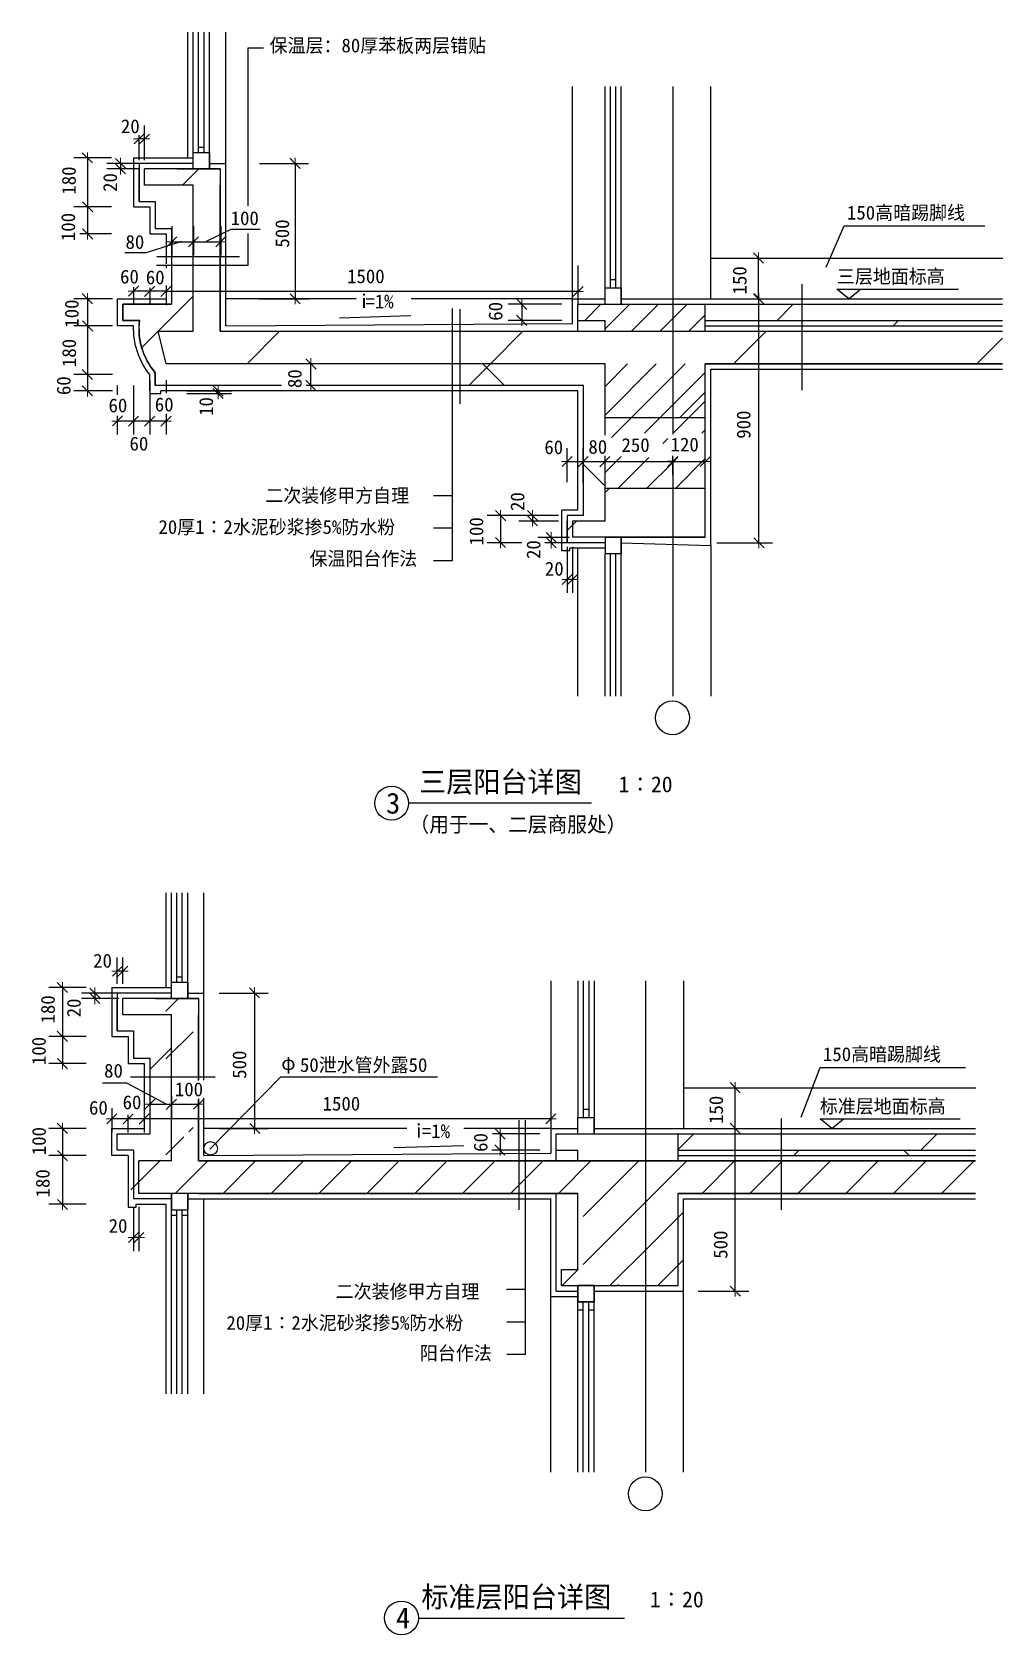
# Model space of a CAD drawing. Header units: metres. Extents: x 344 to 3928, y -2654 to 3260.
import ezdxf

# ---------------------------------------------------------------- set-up
doc = ezdxf.new("R2010")
doc.units = ezdxf.units.M
for name, color, linetype in [('A-AXI', 3, 'Continuous'), ('PUB_DIM', 3, 'Continuous'), ('PUB_TEXT', 7, 'Continuous'), ('Q', 4, 'Continuous'), ('S_DOTE', 7, 'Continuous'), ('WALL', 7, 'Continuous'), ('WQ', 7, 'Continuous')]:
    doc.layers.add(name, color=color, linetype=linetype)
pattern_1 = [(45, (0, 0), (-449.01, 449.01), [])]

# ---------------------------------------------------------------- blocks, each defined once
blk = doc.blocks.new('_DIMX')
at = {"color": 5, "lineweight": 15}
blk.add_line((-102.1, 0), (102.1, 0), dxfattribs=at)
at = {"color": 1}
blk.add_lwpolyline([(-91.3, -91.3), (95.78, 95.78)], dxfattribs=at)

msp = doc.modelspace()

# ---------------------------------------------------------------- hatches: boundary and pattern name
h = msp.add_hatch()
h.set_pattern_fill('AN33C', scale=200)
h.set_pattern_definition(pattern_1)
h.paths.add_polyline_path([(2828.83, 1575.66), (2708.79, 1575.66), (2708.78, 1395.66), (2828.83, 1395.66)])
h.paths.add_polyline_path([(2708.79, 1575.66), (2458.83, 1575.66), (2458.83, 1455.66), (2319.27, 1455.66), (2319.27, 1395.66), (2708.78, 1395.66)])
h.paths.add_polyline_path([(2708.79, 2155.66), (1923.57, 2155.66), (1923.57, 2035.66), (2358.83, 2035.66), (2708.79, 2035.66)])
h.paths.add_polyline_path([(3071.17, 2155.66), (2708.79, 2155.66), (2708.79, 2035.66), (3071.17, 2035.66)])
h.paths.add_polyline_path([(3926.12, 2155.66), (3108.46, 2155.66), (3108.46, 2035.66), (3926.12, 2035.66)])
h.paths.add_polyline_path([(1895.19, 2155.66), (1018.83, 2155.66), (1018.83, 2566.29), (1018.83, 2695.18), (1018.83, 2755.18), (738.83, 2755.18), (738.83, 2695.18), (918.57, 2695.18), (918.57, 2035.66), (1895.19, 2035.66)])
h.paths.add_polyline_path([(1923.57, 2155.66), (1895.19, 2155.66), (1895.19, 2035.66), (1923.57, 2035.66)])
h = msp.add_hatch()
h.set_pattern_fill('ANSI31', scale=1000)
h.paths.add_polyline_path([(3926.12, 2155.66), (3108.46, 2155.66), (3108.46, 2035.66), (3926.12, 2035.66)])
h.paths.add_polyline_path([(3071.17, 2155.66), (2708.79, 2155.66), (2708.79, 2035.66), (3071.17, 2035.66)])
h.paths.add_polyline_path([(3108.46, 2155.66), (3071.17, 2155.66), (3071.17, 2035.66), (3108.46, 2035.66)])
h.paths.add_polyline_path([(2708.79, 2155.66), (1923.57, 2155.66), (1923.57, 2035.66), (2358.83, 2035.66), (2708.79, 2035.66)])
h.paths.add_polyline_path([(1895.19, 2155.66), (1018.83, 2155.66), (1018.83, 2566.29), (1018.83, 2695.18), (1018.83, 2755.18), (738.83, 2755.18), (738.83, 2695.18), (918.57, 2695.18), (918.57, 2035.66), (1895.19, 2035.66)])
h.paths.add_polyline_path([(1923.57, 2155.66), (1895.19, 2155.66), (1895.19, 2035.66), (1923.57, 2035.66)])
h.paths.add_polyline_path([(2708.79, 1575.66), (2458.83, 1575.66), (2458.83, 1455.66), (2319.27, 1455.66), (2319.27, 1395.66), (2708.78, 1395.66)])
h.paths.add_polyline_path([(2828.83, 1575.66), (2708.79, 1575.66), (2708.78, 1395.66), (2828.83, 1395.66)])
h = msp.add_hatch()
h.set_pattern_fill('ANSI31', scale=1000)
h.paths.add_polyline_path([(938.57, 2755.18), (758.83, 2755.18), (758.83, 2695.18), (938.57, 2695.18)])
h = msp.add_hatch()
h.set_pattern_fill('AR-CONC', scale=20)
h.paths.add_polyline_path([(938.57, 2755.18), (758.83, 2755.18), (758.83, 2695.18), (938.57, 2695.18)])
h = msp.add_hatch()
h.set_pattern_fill('ANSI38', scale=300)
h.paths.add_polyline_path([(938.57, 2695.18), (738.83, 2695.18), (738.83, 2595.18), (798.83, 2595.18), (798.83, 2495.18), (858.57, 2495.18), (858.57, 2255.66), (678.83, 2255.66), (678.83, 2195.66), (740.48, 2195.66, 0.21), (798.83, 2002.91), (798.83, 1955.66), (1895.19, 1955.66), (1895.19, 2035.66), (839.05, 2035.66), (809.05, 2155.66), (938.57, 2155.66)])
h.paths.add_polyline_path([(2458.83, 2035.66), (1923.57, 2035.66), (1923.57, 1955.66), (2378.83, 1955.66), (2378.83, 1475.66), (2319.27, 1475.66), (2319.27, 1375.66), (2458.83, 1375.66), (2458.83, 1395.66), (2339.27, 1395.66), (2339.27, 1455.66), (2378.83, 1455.66), (2458.83, 1455.66), (2458.83, 1575.66)])
h.paths.add_polyline_path([(1923.57, 2035.66), (1895.19, 2035.66), (1895.19, 1955.66), (1923.57, 1955.66)])
h = msp.add_hatch()
h.set_pattern_fill('AN33C', scale=200)
h.set_pattern_definition(pattern_1)
h.paths.add_polyline_path([(3926.12, 2255.66), (3108.46, 2255.66), (3108.46, 2195.66), (3926.12, 2195.66)])
h.paths.add_polyline_path([(3108.46, 2255.66), (3071.17, 2255.66), (3071.17, 2195.66), (3108.46, 2195.66)])
h.paths.add_polyline_path([(3071.17, 2255.66), (2828.83, 2255.66), (2828.83, 2195.66), (3071.17, 2195.66)])
h = msp.add_hatch()
h.set_pattern_fill('ANSI38', scale=300)
h.paths.add_polyline_path([(2358.83, 2195.66), (2358.83, 2155.66), (2458.83, 2155.66), (2458.83, 2195.66)])
h = msp.add_hatch()
h.set_pattern_fill('ANSI38', scale=300)
h.paths.add_polyline_path([(3311.01, 2195.66), (2828.83, 2195.66), (2828.83, 2175.66), (3311.01, 2175.66)])
h.paths.add_polyline_path([(3926.12, 2195.66), (3348.4, 2195.66), (3348.4, 2175.66), (3926.12, 2175.66)])
h.paths.add_polyline_path([(3348.4, 2195.66), (3311.01, 2195.66), (3311.01, 2175.66), (3348.4, 2175.66)])
h = msp.add_hatch()
h.set_pattern_fill('AN33C', scale=200)
h.set_pattern_definition(pattern_1)
h.paths.add_polyline_path([(2708.79, 2035.66), (2458.83, 2035.66), (2458.83, 1835.81), (2708.79, 1835.81)])
h.paths.add_polyline_path([(2828.83, 2035.66), (2708.79, 2035.66), (2708.79, 1835.81), (2828.83, 1835.81)])
h = msp.add_hatch()
h.set_pattern_fill('ANSI38', scale=300)
h.paths.add_polyline_path([(678.61, -366.02), (678.61, -306.02), (799.04, -306.02), (799.04, -306.02), (858.61, -306.02), (858.61, -286.02), (658.61, -286.02), (658.61, -426.02), (718.61, -426.02), (718.61, -526.02), (778.35, -526.02), (778.35, -579.71), (858.35, -579.71), (858.35, -366.02)])
h.paths.add_polyline_path([(778.35, -805.54), (658.61, -805.54), (658.61, -865.54), (718.61, -865.54), (718.61, -1045.54), (858.61, -1045.54), (858.61, -1025.54), (738.35, -1025.54), (738.35, -905.54), (858.35, -905.54), (858.35, -596.91), (778.35, -596.91)])
h.paths.add_polyline_path([(778.35, -579.71), (778.35, -596.91), (858.35, -596.91), (858.35, -579.71)])
h = msp.add_hatch()
h.set_pattern_fill('ANSI31', scale=1000)
h.paths.add_polyline_path([(858.35, -306.02), (678.61, -306.02), (678.61, -366.02), (858.35, -366.02)])
h = msp.add_hatch()
h.set_pattern_fill('AR-CONC', scale=20)
h.paths.add_polyline_path([(858.35, -306.02), (678.61, -306.02), (678.61, -366.02), (858.35, -366.02)])
h = msp.add_hatch()
h.set_pattern_fill('AR-CONC', scale=20)
h.paths.add_polyline_path([(2140.82, -905.54), (938.61, -905.54), (758.35, -905.54), (708.61, -905.54), (708.61, -1025.54), (938.61, -1025.54), (2140.82, -1025.54)])
h.paths.add_polyline_path([(2165.12, -905.54), (2140.82, -905.54), (2140.82, -1025.54), (2165.12, -1025.54)])
h.paths.add_polyline_path([(2628.58, -905.54), (2165.12, -905.54), (2165.12, -1025.54), (2378.61, -1025.54), (2378.61, -1305.54), (2298.61, -1305.54), (2298.61, -1365.54), (2628.58, -1365.54)])
h.paths.add_polyline_path([(3505.39, -905.54), (2628.58, -905.54), (2628.58, -1365.54), (2748.61, -1365.54), (2748.61, -1025.54), (3505.39, -1025.54)])
h.paths.add_polyline_path([(3845.96, -905.54), (3530.12, -905.54), (3530.12, -1025.54), (3845.96, -1025.54)])
h.paths.add_polyline_path([(3530.12, -905.54), (3505.39, -905.54), (3505.39, -1025.54), (3530.12, -1025.54)])
h.paths.add_polyline_path([(938.61, -306.02), (838.35, -306.02), (838.35, -798.12), (938.61, -798.12)])
h.paths.add_polyline_path([(938.61, -816.6), (838.35, -816.6), (838.35, -905.54), (938.61, -905.54)])
h = msp.add_hatch()
h.set_pattern_fill('ANSI31', scale=600)
h.paths.add_polyline_path([(2608.58, -805.54), (2258.61, -805.54), (2258.61, -865.54), (2358.61, -865.54), (2358.61, -905.54), (2608.58, -905.54)])
h.paths.add_polyline_path([(2728.61, -905.54), (2728.61, -805.54), (2608.58, -805.54), (2608.58, -905.54)])
h = msp.add_hatch()
h.set_pattern_fill('AN33C', scale=200)
h.set_pattern_definition(pattern_1)
h.paths.add_polyline_path([(3825.9, -805.54), (3008.24, -805.54), (3008.24, -865.54), (3825.9, -865.54)])
h.paths.add_polyline_path([(3008.24, -805.54), (2970.95, -805.54), (2970.95, -865.54), (3008.24, -865.54)])
h.paths.add_polyline_path([(2970.95, -805.54), (2728.61, -805.54), (2728.61, -865.54), (2970.95, -865.54)])
h = msp.add_hatch()
h.set_pattern_fill('ANSI38', scale=300)
h.paths.add_polyline_path([(2358.61, -905.54), (2358.61, -865.54), (2278.61, -865.54), (2278.61, -905.54)])
h = msp.add_hatch()
h.set_pattern_fill('ANSI38', scale=300)
h.paths.add_polyline_path([(3210.78, -865.54), (2728.61, -865.54), (2728.61, -885.54), (3210.78, -885.54)])
h.paths.add_polyline_path([(3825.9, -865.54), (3248.18, -865.54), (3248.18, -885.54), (3825.9, -885.54)])
h.paths.add_polyline_path([(3248.18, -865.54), (3210.78, -865.54), (3210.78, -885.54), (3248.18, -885.54)])
h = msp.add_hatch()
h.set_pattern_fill('ANSI38', scale=300)
h.paths.add_polyline_path([(2278.61, -1385.54), (2358.5, -1385.54), (2358.5, -1365.54), (2298.61, -1365.54), (2298.61, -1305.54), (2358.61, -1305.54), (2358.61, -1025.54), (2278.61, -1025.54)])

# ---------------------------------------------------------------- linework, layer by layer
for p, q in [((918.83, 2795.18), (918.83, 3259.77)), ((938.83, 2815.18), (938.83, 3259.77)), ((958.83, 2815.18), (958.83, 3259.77)), ((978.83, 2815.18), (978.83, 3259.77)), ((998.83, 2815.18), (998.83, 3259.77)), ((1058.83, 2566.29), (1058.83, 3259.77)), ((1142.25, 3201.02), (1198.78, 3201.02)), ((1142.25, 2618.82), (1142.25, 3201.02)), ((2338.83, 2184.82), (2338.83, 3059.02)), ((2458.83, 2315.66), (2458.83, 3059.02)), ((2478.83, 2315.66), (2478.83, 3059.02)), ((2498.83, 2315.66), (2498.83, 3059.02)), ((2518.83, 2315.66), (2518.83, 3059.02)), ((2848.83, 2275.63), (2848.83, 3059.02)), ((718.83, 2795.18), (938.83, 2795.18)), ((938.83, 2755.18), (938.83, 2815.18)), ((938.83, 2755.18), (938.83, 2815.18)), ((938.83, 2815.18), (998.83, 2815.18)), ((938.83, 2815.18), (998.83, 2815.18)), ((938.83, 2755.18), (938.83, 2815.18)), ((938.83, 2815.18), (998.83, 2815.18)), ((958.83, 2835.18), (978.83, 2835.18)), ((998.83, 2755.18), (998.83, 2815.18)), ((998.83, 2755.18), (998.83, 2815.18)), ((998.83, 2815.18), (998.83, 2755.18)), ((738.83, 2775.18), (738.83, 2635.18)), ((738.83, 2635.18), (738.83, 2755.18)), ((758.83, 2695.18), (758.83, 2755.18)), ((998.83, 2775.18), (1058.83, 2775.18)), ((1038.83, 2755.18), (1038.83, 2155.66)), ((738.83, 2635.18), (798.83, 2635.18)), ((798.83, 2635.18), (798.83, 2535.18)), ((1058.83, 2175.66), (1058.83, 2566.29)), ((766.68, 2446.14), (897.07, 2487.83)), ((798.83, 2535.18), (858.57, 2535.18)), ((858.57, 2535.18), (858.57, 2255.66)), ((1077.6, 2531.09), (986.86, 2487.23)), ((1185.9, 2531.09), (1077.6, 2531.09)), ((1142.25, 2400.05), (1142.25, 2516.47)), ((685.84, 2446.14), (766.68, 2446.14)), ((1109.6, 2430.15), (804.38, 2430.15)), ((803.02, 2400.05), (1142.25, 2400.05)), ((2458.83, 2255.66), (2458.83, 2315.66)), ((2458.83, 2255.66), (2458.83, 2315.66)), ((2458.83, 2315.66), (2518.83, 2315.66)), ((2458.83, 2315.66), (2518.83, 2315.66)), ((2458.83, 2255.66), (2458.83, 2315.66)), ((2458.83, 2315.66), (2518.83, 2315.66)), ((2498.83, 2345.66), (2478.83, 2345.66)), ((2518.83, 2255.66), (2518.83, 2315.66)), ((2518.83, 2255.66), (2518.83, 2315.66)), ((2518.83, 2315.66), (2518.83, 2255.66)), ((3185.61, 2330.12), (3185.61, 1938.31)), ((3315.11, 2311.08), (3764.22, 2311.08)), ((3358.45, 2276), (3315.11, 2311.08)), ((3358.45, 2276), (3401.78, 2311.08)), ((858.57, 2255.66), (678.83, 2255.66)), ((678.83, 2255.66), (678.83, 2195.66)), ((2358.83, 2155.66), (2358.83, 2255.66)), ((2358.83, 2255.66), (3926.12, 2255.66)), ((2383.93, 2195.66), (2443.93, 2255.66)), ((2458.83, 2164.49), (2550, 2255.66)), ((2556.06, 2155.66), (2656.06, 2255.66)), ((2708.79, 2202.32), (2762.13, 2255.66)), ((2828.83, 2155.66), (2828.83, 2255.66)), ((678.83, 2195.66), (740.48, 2195.66)), ((1895.19, 2240.07), (1895.19, 1309.07)), ((1923.57, 1888.01), (1923.57, 2237.17)), ((2358.83, 2195.66), (2458.83, 2195.66)), ((2458.83, 2155.66), (2458.83, 2195.66)), ((2662.13, 2155.66), (2708.79, 2202.32)), ((2768.19, 2155.66), (2828.83, 2216.3)), ((2828.83, 2195.66), (3926.12, 2195.66)), ((839.05, 2035.66), (809.05, 2155.66)), ((809.05, 2155.66), (938.83, 2155.66)), ((1038.83, 2155.66), (3926.18, 2155.66)), ((1058.83, 2175.66), (2338.83, 2184.82)), ((2828.83, 2175.66), (3926.18, 2175.66)), ((2458.83, 2035.66), (839.05, 2035.66)), ((2358.83, 2035.66), (938.57, 2035.66)), ((2458.83, 1775.96), (2458.83, 2035.66)), ((2458.83, 1952.36), (2542.13, 2035.66)), ((2458.83, 1846.3), (2648.19, 2035.66)), ((2708.79, 1990.19), (2754.26, 2035.66)), ((3926.18, 2035.66), (2828.83, 2035.66)), ((2828.83, 1395.66), (2828.83, 2035.66)), ((2848.83, 1365.66), (2848.83, 2015.66)), ((2848.83, 1799.2), (2848.83, 2015.66)), ((2848.83, 2015.66), (3926.18, 2015.66)), ((798.83, 2002.91), (798.83, 1955.66)), ((1264.4, 1955.66), (798.83, 1955.66)), ((2378.83, 1955.66), (1355.84, 1955.66)), ((2378.83, 1475.66), (2378.83, 1955.66)), ((2482.79, 1764.19), (2708.79, 1990.19)), ((2708.79, 1884.12), (2828.83, 2004.16)), ((2358.83, 1495.66), (2358.83, 1935.66)), ((2710.59, 1779.86), (2828.83, 1898.1)), ((2828.83, 1835.81), (2458.83, 1835.81)), ((2604.52, 1779.86), (2708.79, 1884.12)), ((2816.66, 1779.86), (2828.83, 1792.03)), ((2671.87, 1741.13), (2690.27, 1759.54)), ((2458.83, 1634.16), (2518.44, 1693.77)), ((2458.83, 1455.66), (2458.83, 1692.35)), ((2506.39, 1575.66), (2620.59, 1689.86)), ((2612.46, 1575.66), (2708.79, 1671.99)), ((2708.79, 1671.99), (2726.66, 1689.86)), ((2718.52, 1575.66), (2828.83, 1685.97)), ((1895.19, 1549.07), (1825.98, 1549.07)), ((2828.83, 1575.66), (2458.83, 1575.66)), ((2824.59, 1575.66), (2828.83, 1579.9)), ((2299.27, 1345.66), (2299.27, 1495.66)), ((2358.83, 1495.66), (2299.27, 1495.66)), ((2358.83, 1495.66), (2358.83, 1495.66)), ((1895.19, 1429.07), (1825.98, 1429.07)), ((2378.83, 1475.66), (2319.27, 1475.66)), ((2378.83, 1475.66), (2319.27, 1475.66)), ((2319.27, 1475.66), (2319.27, 1375.66)), ((2319.27, 1375.66), (2319.27, 1455.66)), ((2378.83, 1455.66), (2339.27, 1455.66)), ((2339.27, 1455.66), (2339.27, 1395.66)), ((2458.83, 1455.66), (2339.27, 1455.66)), ((2339.27, 1435.66), (2339.27, 1435.66)), ((2378.18, 1455.66), (2378.18, 1455.66)), ((2378.18, 1455.66), (2378.18, 1455.66)), ((2378.83, 1475.66), (2378.83, 1475.66)), ((2458.83, 1455.66), (2398.83, 1455.66)), ((2458.83, 1375.66), (2319.27, 1375.66)), ((2828.83, 1395.66), (2339.27, 1395.66)), ((2458.83, 1395.66), (2458.83, 1335.66)), ((2458.83, 1395.66), (2458.83, 1335.66)), ((2518.83, 1395.66), (2518.83, 1335.66)), ((2518.83, 1335.66), (2518.83, 1395.66)), ((2518.83, 1375.66), (2848.83, 1365.66)), ((1895.19, 1309.07), (1825.98, 1309.07)), ((2329.27, 1345.66), (2299.27, 1345.66)), ((2458.83, 1355.66), (2329.27, 1355.66)), ((2329.27, 1345.66), (2329.27, 1355.66)), ((2358.83, 809.52), (2358.83, 1355.66)), ((2458.83, 809.52), (2458.83, 1335.66)), ((2458.83, 1335.66), (2518.83, 1335.66)), ((2458.83, 1335.66), (2518.83, 1335.66)), ((2478.83, 809.52), (2478.83, 1335.66)), ((2498.83, 809.52), (2498.83, 1335.66)), ((2518.83, 809.52), (2518.83, 1335.66)), ((1733.97, 415.35), (2408.48, 415.35)), ((838.61, -266.02), (838.61, 84.15)), ((858.61, -246.02), (858.61, 84.15)), ((878.61, -246.02), (878.61, 84.15)), ((898.61, -246.02), (898.61, 84.15)), ((918.61, -246.02), (918.61, 84.15)), ((978.61, -607.51), (978.61, 84.15)), ((878.61, -226.02), (898.61, -226.02)), ((638.61, -266.02), (858.61, -266.02)), ((658.61, -286.02), (658.61, -426.02)), ((858.61, -246.02), (918.61, -246.02)), ((858.61, -246.02), (918.61, -246.02)), ((858.61, -306.02), (858.61, -246.02)), ((858.61, -306.02), (858.61, -246.02)), ((858.61, -306.02), (858.61, -246.02)), ((858.61, -246.02), (918.61, -246.02)), ((918.61, -306.02), (918.61, -246.02)), ((918.61, -306.02), (918.61, -246.02)), ((918.61, -246.02), (918.61, -306.02)), ((918.61, -286.02), (978.61, -286.02)), ((2258.72, -240.9), (2258.72, -876.38)), ((2358.61, -240.9), (2358.61, -745.54)), ((2378.61, -240.9), (2378.61, -745.54)), ((2398.61, -240.9), (2398.61, -745.54)), ((2418.61, -240.9), (2418.61, -745.54)), ((2748.72, -240.9), (2748.72, -785.54)), ((658.61, -426.02), (658.61, -306.02)), ((838.35, -352.59), (884.92, -306.02)), ((958.61, -306.02), (958.61, -607.67)), ((658.61, -426.02), (718.61, -426.02)), ((718.61, -426.02), (718.61, -526.02)), ((838.35, -529.36), (938.61, -429.11)), ((718.61, -526.02), (778.35, -526.02)), ((778.35, -526.02), (778.35, -805.54)), ((958.61, -603.66), (958.61, -573.76)), ((604.09, -617.07), (692.65, -617.07)), ((692.65, -617.07), (840.25, -696.23)), ((1019.6, -596.91), (707.4, -596.91)), ((958.61, -905.54), (958.61, -677.75)), ((958.61, -687.76), (958.61, -905.54)), ((978.61, -885.54), (978.61, -673.67)), ((2140.82, -755.26), (2140.82, -1086.2)), ((2358.61, -745.54), (2418.61, -745.54)), ((2358.61, -745.54), (2418.61, -745.54)), ((2358.61, -805.54), (2358.61, -745.54)), ((2358.61, -805.54), (2358.61, -745.54)), ((2358.61, -805.54), (2358.61, -745.54)), ((2358.61, -745.54), (2418.61, -745.54)), ((2398.61, -715.54), (2378.61, -715.54)), ((2418.61, -805.54), (2418.61, -745.54)), ((2418.61, -805.54), (2418.61, -745.54)), ((2418.61, -745.54), (2418.61, -805.54)), ((3108.53, -748.99), (3108.53, -1085.68)), ((3252.47, -750.65), (3769.16, -750.65)), ((3295.8, -785.73), (3252.47, -750.65)), ((3295.8, -785.73), (3339.14, -750.65)), ((658.61, -865.54), (658.61, -805.54)), ((658.61, -805.54), (778.35, -805.54)), ((838.35, -882.92), (904.68, -816.6)), ((923.15, -798.12), (938.61, -782.66)), ((2278.61, -805.54), (3825.9, -805.54)), ((2278.61, -905.54), (2278.61, -805.54)), ((2728.61, -905.54), (2728.61, -805.54)), ((718.61, -865.54), (658.61, -865.54)), ((718.61, -865.54), (718.61, -1045.54)), ((978.61, -885.54), (2258.72, -876.38)), ((2278.61, -865.54), (2358.61, -865.54)), ((2358.61, -905.54), (2358.61, -865.54)), ((2728.61, -865.54), (3825.9, -865.54)), ((2728.61, -885.54), (3825.96, -885.54)), ((2728.61, -885.54), (3825.96, -885.54)), ((708.61, -1012.66), (815.73, -905.54)), ((858.35, -905.54), (738.35, -905.54)), ((872.51, -1025.54), (992.51, -905.54)), ((958.61, -905.54), (3825.96, -905.54)), ((3825.96, -905.54), (958.61, -905.54)), ((1049.29, -1025.54), (1169.29, -905.54)), ((1226.06, -1025.54), (1346.06, -905.54)), ((1402.84, -1025.54), (1522.84, -905.54)), ((1579.62, -1025.54), (1699.62, -905.54)), ((1756.39, -1025.54), (1876.39, -905.54)), ((1933.17, -1025.54), (2053.17, -905.54)), ((2165.12, -970.36), (2229.95, -905.54)), ((2286.72, -1025.54), (2406.72, -905.54)), ((2378.61, -1110.43), (2583.5, -905.54)), ((2628.58, -1037.23), (2760.28, -905.54)), ((2817.05, -1025.54), (2937.05, -905.54)), ((2993.83, -1025.54), (3113.83, -905.54)), ((3170.61, -1025.54), (3290.61, -905.54)), ((3347.38, -1025.54), (3467.38, -905.54)), ((3530.12, -1019.57), (3644.16, -905.54)), ((3700.94, -1025.54), (3820.94, -905.54)), ((2109.95, -1025.54), (2140.82, -994.67)), ((2140.82, -994.67), (2165.12, -970.36)), ((858.61, -1045.54), (718.61, -1045.54)), ((958.61, -1025.54), (738.35, -1025.54)), ((858.61, -1025.54), (858.61, -1085.54)), ((858.61, -1764.55), (858.61, -1025.54)), ((858.61, -1025.54), (858.61, -1085.54)), ((918.61, -1025.54), (918.61, -1085.54)), ((918.61, -1764.55), (918.61, -1025.54)), ((918.61, -1085.54), (918.61, -1025.54)), ((918.61, -1045.54), (2258.61, -1045.54)), ((2358.61, -1025.54), (958.61, -1025.54)), ((958.61, -1025.54), (958.61, -1025.54)), ((978.61, -1764.55), (978.61, -1045.54)), ((2278.61, -1385.54), (2278.61, -1025.54)), ((2358.61, -1305.54), (2358.61, -1025.54)), ((2378.61, -1287.21), (2628.58, -1037.23)), ((3825.96, -1025.54), (2728.61, -1025.54)), ((2728.61, -1365.54), (2728.61, -1025.54)), ((2748.61, -1385.54), (2748.61, -1045.54)), ((2748.61, -1045.54), (3825.96, -1045.54)), ((3524.16, -1025.54), (3530.12, -1019.57)), ((728.61, -1065.54), (838.61, -1065.54)), ((838.61, -1764.55), (838.61, -1065.54)), ((858.61, -1085.54), (918.61, -1085.54)), ((858.61, -1085.54), (918.61, -1085.54)), ((858.61, -1105.54), (878.61, -1105.54)), ((878.61, -1764.55), (878.61, -1085.54)), ((898.61, -1764.55), (898.61, -1085.54)), ((898.61, -1105.54), (918.61, -1105.54)), ((2628.58, -1214.01), (2748.61, -1093.98)), ((2477.05, -1365.54), (2628.58, -1214.01)), ((2653.83, -1365.54), (2748.61, -1270.76)), ((2298.61, -1365.54), (2298.61, -1305.54)), ((2298.61, -1305.54), (2358.61, -1305.54)), ((2300.28, -1365.54), (2360.28, -1305.54)), ((2094.79, -1380.29), (2095.82, -1380.29)), ((2165.12, -1380.29), (2095.82, -1380.29)), ((2258.61, -2053.87), (2258.61, -1385.54)), ((2258.61, -1405.54), (2358.5, -1405.54)), ((2278.61, -1385.54), (2358.5, -1385.54)), ((2298.61, -1365.54), (2728.61, -1365.54)), ((2298.61, -1365.54), (2728.61, -1365.54)), ((2358.5, -1425.54), (2358.5, -1365.54)), ((2418.5, -1365.54), (2418.5, -1425.54)), ((2418.5, -1385.54), (2748.61, -1385.54)), ((2748.61, -2053.87), (2748.61, -1385.54)), ((2358.5, -2053.87), (2358.5, -1425.54)), ((2418.5, -1425.54), (2358.5, -1425.54)), ((2378.5, -1455.54), (2358.5, -1455.54)), ((2378.5, -2053.87), (2378.5, -1425.54)), ((2398.5, -2053.87), (2398.5, -1425.54)), ((2418.5, -1455.54), (2398.5, -1455.54)), ((2418.5, -2053.87), (2418.5, -1425.54)), ((2165.12, -1500.29), (2095.82, -1500.29)), ((2165.12, -1620.29), (2095.82, -1620.29)), ((1770.32, -2592.22), (2530.71, -2592.22))]:
    msp.add_line(p, q)
for points in [[(718.83, 2795.18), (718.83, 2615.18), (778.83, 2615.18), (778.83, 2515.18), (838.57, 2515.18), (838.57, 2404.94)], [(879.26, 2755.18), (1038.83, 2755.18)], [(3274.74, 2392.31), (3341.63, 2544.52), (3860.9, 2544.52)], [(2848.83, 2425.66), (3927.7, 2425.66)], [(838.57, 2324.79), (838.57, 2275.66)], [(1540.16, 2275.63), (1058.83, 2275.63)], [(2338.83, 2275.63), (1743.5, 2275.63)], [(2338.83, 2275.63), (2458.83, 2275.63)], [(2518.83, 2275.63), (3926.12, 2275.63)], [(778.83, 1935.66), (778.83, 1925.66), (818.83, 1925.66), (818.83, 1935.66)], [(2358.83, 1935.66), (818.83, 1935.66)], [(2458.83, 1455.66), (2458.83, 1575.66)], [(2848.83, 1365.66), (2848.83, 809.52)], [(638.61, -266.02), (638.61, -446.02), (698.61, -446.02), (698.61, -546.02), (758.35, -546.02), (758.35, -785.54)], [(799.04, -306.02), (958.61, -306.02)], [(3183.26, -743.4), (3252.94, -560.62), (3788.9, -560.62)], [(2748.61, -635.54), (3827.48, -635.54)], [(2165.12, -1620.29), (2165.12, -755.26)], [(698.61, -885.54), (638.61, -885.54), (638.61, -785.54), (758.35, -785.54)], [(1727.47, -785.57), (978.61, -785.57)], [(2258.61, -785.57), (1938.05, -785.57)], [(2258.61, -785.57), (2358.61, -785.57)], [(2418.61, -785.57), (3825.9, -785.57)], [(698.61, -885.54), (698.61, -1065.54)], [(2258.61, -1385.54), (2258.61, -1045.54)], [(698.61, -1065.54), (698.61, -1075.54), (728.61, -1075.54), (728.61, -1065.54)]]:
    msp.add_lwpolyline(points)
for points in [[(778.83, 1935.66), (778.83, 1995.66, -0.18), (718.83, 2175.66), (658.83, 2175.66), (658.83, 2275.66), (838.57, 2275.66)], [(798.83, 1955.66), (798.83, 2002.91, -0.21), (740.48, 2195.66), (678.83, 2195.66), (678.83, 2255.66), (858.57, 2255.66)]]:
    msp.add_lwpolyline(points, format="xyb")
for points in [[(2378.83, 1475.66), (2378.83, 1475.66)], [(2418.5, -1365.54), (2358.5, -1365.54), (2358.5, -1425.54), (2418.5, -1425.54)]]:
    msp.add_lwpolyline(points, close=True)
for centre, radius in [((2707.84, 729.53), 62.6), ((1671.26, 414.59), 62.6), ((1003.15, -859.18), 25), ((2607.63, -2133.86), 62.6), ((1707.62, -2591.83), 62.6)]:
    msp.add_circle(centre, radius)
msp.add_arc((987.95, 2165.37), 249.32, 173.02, 220.66)
at = {"layer": 'A-AXI'}
for p, q in [((860.01, 2544.02), (860.01, 2436.07)), ((940.27, 2544.02), (940.27, 2436.07)), ((940.27, 2544.02), (940.27, 2436.07)), ((1040.27, 2544.02), (1040.27, 2436.07)), ((860.21, 2486.07), (940.07, 2486.07)), ((940.47, 2486.07), (1040.07, 2486.07)), ((2872.11, 2275.66), (3076.74, 2275.66)), ((3026.74, 1375.86), (3026.74, 2275.46)), ((2872.11, 1375.66), (3076.74, 1375.66)), ((1000.66, -862.45), (1262.66, -595.47)), ((1262.66, -595.47), (1840.51, -595.47)), ((778.35, -665.03), (778.35, -746.23)), ((778.55, -696.23), (858.41, -696.23)), ((858.61, -665.03), (858.61, -746.23)), ((858.61, -665.03), (858.61, -746.23)), ((858.81, -696.23), (958.41, -696.23)), ((958.61, -675.79), (958.61, -746.23)), ((2802.33, -785.54), (2989.44, -785.54)), ((2939.44, -1385.34), (2939.44, -785.74)), ((2802.33, -1385.54), (2989.44, -1385.54))]:
    msp.add_line(p, q, dxfattribs=at)
at = {"layer": 'PUB_DIM'}
for p, q in [((758.83, 2786.53), (758.83, 2915.25)), ((738.63, 2865.25), (738.43, 2865.25)), ((738.83, 2786.53), (738.83, 2879.33)), ((758.83, 2865.25), (738.83, 2865.25)), ((759.03, 2865.25), (759.23, 2865.25)), ((636.73, 2795.18), (498.52, 2795.18)), ((548.52, 2794.98), (548.52, 2615.38)), ((738.71, 2775.18), (620.47, 2775.18)), ((738.71, 2755.18), (620.47, 2755.18)), ((670.47, 2775.38), (670.47, 2775.58)), ((670.47, 2775.18), (670.47, 2755.18)), ((670.47, 2754.98), (670.47, 2754.78)), ((1184.05, 2775.18), (1364.73, 2775.18)), ((1314.73, 2774.98), (1314.73, 2275.83)), ((636.73, 2615.18), (498.52, 2615.18)), ((636.73, 2615.18), (498.52, 2615.18)), ((548.52, 2614.98), (548.52, 2515.38)), ((636.73, 2515.18), (519.69, 2515.18)), ((2984.23, 2425.66), (3075.67, 2425.66)), ((3025.67, 2275.86), (3025.67, 2425.46)), ((838.57, 2400.06), (838.57, 2388.07)), ((838.57, 2398.7), (838.57, 2393.69)), ((2358.83, 2398.7), (2358.83, 2252.29)), ((718.56, 2318.37), (718.56, 2253.64)), ((778.57, 2316.53), (778.57, 2253.64)), ((778.57, 2316.04), (778.57, 2253.64)), ((838.57, 2321.98), (838.57, 2252.29)), ((838.57, 2314.95), (838.57, 2253.64)), ((641.27, 2275.66), (498.52, 2275.66)), ((548.52, 2275.46), (548.52, 2175.86)), ((718.36, 2303.64), (718.16, 2303.64)), ((778.57, 2303.64), (718.56, 2303.64)), ((778.37, 2303.64), (778.17, 2303.64)), ((838.57, 2303.64), (778.57, 2303.64)), ((778.77, 2303.64), (778.97, 2303.64)), ((838.77, 2303.64), (838.97, 2303.64)), ((2358.63, 2302.29), (838.77, 2302.29)), ((1184.05, 2275.63), (1364.73, 2275.63)), ((2298.83, 2255.66), (2101.45, 2255.66)), ((2151.45, 2255.86), (2151.45, 2256.06)), ((2151.45, 2255.66), (2151.45, 2195.66)), ((2984.23, 2275.66), (3075.67, 2275.66)), ((2298.83, 2195.66), (2101.45, 2195.66)), ((2151.45, 2195.46), (2151.45, 2195.26)), ((641.27, 2175.66), (498.52, 2175.66)), ((641.27, 2175.66), (498.52, 2175.66)), ((548.52, 2175.86), (548.52, 2176.06)), ((548.52, 2175.66), (548.52, 1995.66)), ((1341.86, 2035.66), (1323.33, 2035.66)), ((1373.33, 2035.86), (1373.33, 2036.06)), ((1373.33, 1956.06), (1373.33, 2035.66)), ((641.27, 1995.66), (498.52, 1995.66)), ((641.27, 1995.66), (498.52, 1995.66)), ((548.52, 1995.86), (548.52, 1996.06)), ((548.52, 1995.66), (548.52, 1935.66)), ((548.52, 1995.46), (548.52, 1995.26)), ((658.56, 1955.78), (658.56, 1921.77)), ((718.56, 1955.78), (718.56, 1774.55)), ((778.57, 1975.78), (778.57, 1774.55)), ((838.57, 1975.78), (838.57, 1926.85)), ((1373.33, 1955.86), (1373.33, 1955.66)), ((641.27, 1935.66), (498.52, 1935.66)), ((548.52, 1935.46), (548.52, 1935.26)), ((718.56, 1942.14), (718.56, 1774.55)), ((778.56, 1942.14), (778.56, 1774.55)), ((915.83, 1935.66), (1080.59, 1935.66)), ((915.83, 1925.66), (1080.59, 1925.66)), ((1030.59, 1935.86), (1030.59, 1936.06)), ((1030.59, 1925.66), (1030.59, 1935.66)), ((1030.59, 1925.46), (1030.59, 1925.26)), ((658.56, 1844.03), (658.56, 1774.55)), ((838.57, 1851.54), (838.57, 1774.55)), ((658.36, 1824.55), (658.16, 1824.55)), ((718.56, 1824.55), (658.56, 1824.55)), ((718.36, 1824.55), (718.16, 1824.55)), ((778.56, 1824.55), (718.56, 1824.55)), ((718.76, 1824.55), (718.96, 1824.55)), ((778.37, 1824.55), (778.17, 1824.55)), ((838.57, 1824.55), (778.57, 1824.55)), ((778.76, 1824.55), (778.96, 1824.55)), ((838.77, 1824.55), (838.97, 1824.55)), ((2318.86, 1599.27), (2318.86, 1724.86)), ((2378.43, 1599.27), (2378.43, 1724.86)), ((2378.83, 1624.25), (2378.83, 1724.86)), ((2828.83, 1624.25), (2828.83, 1724.86)), ((2318.66, 1674.86), (2318.46, 1674.86)), ((2318.86, 1674.86), (2378.43, 1674.86)), ((2378.63, 1674.86), (2378.83, 1674.86)), ((2379.03, 1674.86), (2458.63, 1674.86)), ((2458.83, 1624.25), (2458.83, 1695.56)), ((2458.83, 1624.25), (2458.83, 1694.88)), ((2459.03, 1674.86), (2711.64, 1674.86)), ((2708.63, 1674.86), (2689.14, 1674.86)), ((2708.83, 1624.25), (2708.83, 1696.59)), ((2708.83, 1624.25), (2708.83, 1687.7)), ((2709.03, 1674.86), (2828.63, 1674.86)), ((2169, 1475.66), (2023.37, 1475.66)), ((2073.37, 1475.86), (2073.37, 1476.06)), ((2073.37, 1475.66), (2073.37, 1375.66)), ((2286.95, 1475.66), (2141.32, 1475.66)), ((2286.95, 1455.66), (2141.32, 1455.66)), ((2191.32, 1475.86), (2191.32, 1476.06)), ((2191.32, 1475.66), (2191.32, 1455.66)), ((2191.32, 1455.46), (2191.32, 1455.26)), ((2151.46, 1375.66), (2023.37, 1375.66)), ((2073.37, 1375.46), (2073.37, 1375.26)), ((2327.26, 1395.27), (2210.45, 1395.27)), ((2327.26, 1375.27), (2237.09, 1375.27)), ((2260.45, 1395.47), (2260.45, 1395.67)), ((2260.45, 1395.27), (2260.45, 1375.27)), ((2260.45, 1375.07), (2260.45, 1374.87)), ((2319.27, 1360.13), (2319.27, 1190.14)), ((2339.27, 1360.13), (2339.27, 1190.14)), ((2319.07, 1240.14), (2318.87, 1240.14)), ((2339.27, 1240.14), (2319.27, 1240.14)), ((2339.47, 1240.14), (2339.67, 1240.14)), ((658.61, -252.46), (658.61, -155.45)), ((678.61, -252.46), (678.61, -155.45)), ((658.41, -205.45), (658.21, -205.45)), ((678.61, -205.45), (658.61, -205.45)), ((678.81, -205.45), (679.01, -205.45)), ((544.17, -266.02), (405.96, -266.02)), ((455.96, -266.22), (455.96, -445.82)), ((664.14, -286.02), (525.92, -286.02)), ((575.92, -285.82), (575.92, -285.62)), ((575.92, -286.02), (575.92, -306.02)), ((1034.85, -286.02), (1215.53, -286.02)), ((1165.53, -286.22), (1165.53, -785.37)), ((664.14, -306.02), (525.92, -306.02)), ((575.92, -306.22), (575.92, -306.42)), ((544.17, -446.02), (405.96, -446.02)), ((544.17, -446.02), (405.96, -446.02)), ((455.96, -446.22), (455.96, -545.82)), ((544.17, -546.02), (405.96, -546.02)), ((2898.26, -635.54), (2989.7, -635.54)), ((2939.7, -785.34), (2939.7, -635.74)), ((758.35, -680.4), (758.35, -800.35)), ((2258.71, -680.4), (2258.71, -800.35)), ((637.75, -750.35), (637.55, -750.35)), ((637.95, -710.9), (637.95, -800.35)), ((697.95, -750.35), (637.95, -750.35)), ((697.95, -735.11), (697.95, -800.35)), ((698.15, -750.35), (697.95, -750.35)), ((698.15, -750.35), (698.35, -750.35)), ((758.35, -750.35), (698.35, -750.35)), ((758.35, -710.9), (758.35, -800.35)), ((2258.51, -750.35), (758.55, -750.35)), ((758.55, -750.35), (758.75, -750.35)), ((544.17, -785.54), (405.96, -785.54)), ((455.96, -785.74), (455.96, -885.34)), ((1034.85, -785.57), (1215.53, -785.57)), ((2218.61, -805.54), (2043.66, -805.54)), ((2071.23, -805.34), (2071.23, -805.14)), ((2071.23, -805.54), (2071.23, -865.54)), ((2898.26, -785.54), (2989.7, -785.54)), ((544.17, -885.54), (405.96, -885.54)), ((544.17, -885.54), (405.96, -885.54)), ((455.96, -885.74), (455.96, -1065.34)), ((2218.61, -865.54), (2040.61, -865.54)), ((2071.23, -865.74), (2071.23, -865.94)), ((544.17, -1065.54), (405.96, -1065.54)), ((718.6, -1074.58), (718.6, -1238.01)), ((738.35, -1074.58), (738.35, -1238.01)), ((718.4, -1188.01), (718.2, -1188.01)), ((738.35, -1188.01), (718.6, -1188.01)), ((738.55, -1188.01), (738.75, -1188.01))]:
    msp.add_line(p, q, dxfattribs=at)
for points in [[(1478.37, 2204.74), (1741.73, 2213.38)], [(1679.66, -856.46), (1938.14, -848.57)]]:
    msp.add_lwpolyline(points, dxfattribs=at)
at = {"layer": 'S_DOTE'}
for p, q in [((2708.79, 3059.02), (2708.79, 1775.99)), ((2708.79, 1682.37), (2708.78, 809.52)), ((2608.59, -240.9), (2608.57, -2053.87))]:
    msp.add_line(p, q, dxfattribs=at)
at = {"layer": 'WALL'}
for p, q in [((938.83, 2775.18), (738.83, 2775.18)), ((1038.83, 2755.18), (758.83, 2755.18)), ((938.57, 2695.18), (758.83, 2695.18)), ((938.57, 2155.66), (938.57, 2695.18)), ((858.61, -286.02), (658.61, -286.02)), ((958.61, -306.02), (678.61, -306.02)), ((858.35, -366.02), (678.61, -366.02)), ((858.35, -905.54), (858.35, -366.02)), ((738.35, -1025.54), (738.35, -905.54))]:
    msp.add_line(p, q, dxfattribs=at)
msp.add_lwpolyline([(678.61, -366.02), (678.61, -306.02)], dxfattribs=at)
at = {"layer": 'WQ'}
for p, q in [((879.26, 2755.18), (1038.83, 2755.18)), ((1038.83, 2566), (1038.83, 2695.18)), ((1038.83, 2155.66), (1038.83, 2566.29)), ((1038.83, 2155.66), (3926.18, 2155.66)), ((2458.83, 1772.16), (2458.83, 2035.66)), ((2828.83, 1799.2), (2828.83, 2035.66)), ((2828.83, 2035.66), (3926.18, 2035.66)), ((2398.83, 1435.66), (2398.83, 1435.66)), ((2458.83, 1395.66), (2828.83, 1395.66)), ((799.04, -306.02), (958.61, -306.02)), ((958.61, -495.19), (958.61, -366.02)), ((958.61, -608.4), (958.61, -494.91)), ((958.61, -905.54), (958.61, -703.78)), ((958.61, -905.54), (3825.96, -905.54)), ((958.61, -1025.54), (2358.61, -1025.54)), ((2728.61, -1025.54), (3825.96, -1025.54))]:
    msp.add_line(p, q, dxfattribs=at)
for points in [[(879.26, 2755.18), (1038.83, 2755.18)], [(799.04, -306.02), (958.61, -306.02)]]:
    msp.add_lwpolyline(points, dxfattribs=at)

# ---------------------------------------------------------------- block references
at = {"layer": 'A-AXI', "xscale": 0.2, "yscale": 0.2, "zscale": 0.2}
for p, rotation in [((860.01, 2486.07), 180), ((940.27, 2486.07), 180), ((3026.74, 2275.66), 90), ((3026.74, 1375.66), 270), ((778.35, -696.23), 180), ((858.61, -696.23), 180), ((2939.44, -785.54), 90), ((2939.44, -1385.54), 270)]:
    msp.add_blockref('_DIMX', p, dxfattribs=dict(at, rotation=rotation))
for p in [(1040.27, 2486.07), (958.61, -696.23)]:
    msp.add_blockref('_DIMX', p, dxfattribs=at)
at = {"layer": 'PUB_DIM', "xscale": 0.2, "yscale": 0.2, "zscale": 0.2}
for p, rotation in [((738.83, 2865.25), 360), ((758.83, 2865.25), 180), ((548.52, 2795.18), 90), ((670.47, 2775.18), 270), ((1314.73, 2775.18), 90), ((670.47, 2755.18), 90), ((548.52, 2615.18), 270), ((548.52, 2515.18), 270), ((3025.67, 2425.66), 90), ((718.56, 2303.64), 360), ((778.57, 2303.64), 180), ((838.57, 2303.64), 180), ((2358.83, 2302.29), 360), ((548.52, 2275.66), 90), ((1314.73, 2275.63), 270), ((2151.45, 2255.66), 270), ((3025.67, 2275.66), 270), ((548.52, 2175.66), 270), ((2151.45, 2195.66), 90), ((548.52, 1995.66), 90), ((1373.33, 2035.66), 270), ((548.52, 1935.66), 90), ((1030.59, 1935.66), 270), ((1373.33, 1956.06), 90), ((1030.59, 1925.66), 90), ((658.56, 1824.55), 360), ((718.56, 1824.55), 180), ((778.56, 1824.55), 180), ((838.57, 1824.55), 180), ((2378.83, 1674.86), 180), ((2458.83, 1674.86), 180), ((2708.83, 1674.86), 180), ((2073.37, 1475.66), 270), ((2191.32, 1475.66), 270), ((2191.32, 1455.66), 90), ((2073.37, 1375.66), 90), ((2260.45, 1375.27), 90), ((2260.45, 1395.27), 270), ((2339.27, 1240.14), 180), ((678.61, -205.45), 180), ((455.96, -266.02), 90), ((575.92, -306.02), 90), ((575.92, -286.02), 270), ((1165.53, -286.02), 90), ((455.96, -446.02), 90), ((455.96, -546.02), 270), ((2939.7, -635.54), 90), ((455.96, -785.54), 90), ((637.95, -750.35), 360), ((698.35, -750.35), 360), ((758.35, -750.35), 180), ((1165.53, -785.57), 270), ((2071.23, -805.54), 270), ((455.96, -885.54), 270), ((2071.23, -865.54), 90), ((455.96, -1065.54), 270), ((738.35, -1188.01), 180)]:
    msp.add_blockref('_DIMX', p, dxfattribs=dict(at, rotation=rotation))
for p in [(2318.86, 1674.86), (2828.83, 1674.86), (2319.27, 1240.14), (658.61, -205.45), (2258.71, -750.35), (718.6, -1188.01)]:
    msp.add_blockref('_DIMX', p, dxfattribs=at)

# ---------------------------------------------------------------- texts
for s, rotation, p in [('20', 360, (671.92, 2886.77)), ('180', 90, (505.25, 2659.73)), ('20', 90, (657.38, 2670.03)), ('100', 90, (502.69, 2488.38)), ('500', 90, (1292.86, 2464.37)), ('60', 360, (668.82, 2331.93)), ('60', 360, (763.88, 2329.17)), ('1500', 360, (1506.62, 2333.15)), ('150', 90, (2981.21, 2291.74)), ('100', 90, (515.72, 2168.97)), ('60', 90, (2080.09, 2194.64)), ('180', 90, (506.02, 2023.69)), ('80', 90, (1338.94, 1946.09)), ('60', 90, (485.94, 1920.2)), ('60', 360, (626.16, 1856.7)), ('60', 360, (796.99, 1860.16)), ('10', 90, (1011.97, 1843.38)), ('900', 90, (2995.7, 1759.24)), ('60', 360, (703.66, 1715.77)), ('20', 90, (2160.97, 1492.69)), ('100', 90, (2009.48, 1365.65)), ('20', 90, (2220.22, 1315.56)), ('180', 90, (427.7, -398.25)), ('20', 90, (523.57, -375.57)), ('100', 90, (394.28, -551.79)), ('500', 90, (1134.66, -602.39)), ('60', 360, (554.29, -734.75)), ('60', 360, (678.23, -714.48)), ('150', 90, (2894.29, -768.99)), ('100', 90, (394.85, -884.46)), ('60', 90, (2025.04, -872.05)), ('180', 90, (408.73, -1040.19)), ('500', 90, (2910.69, -1266.42))]:
    msp.add_text(s, height=51, rotation=rotation).set_placement(p)
for s, height, p in [('150高暗踢脚线', 51, (3351.92, 2567.93)), ('100', 51, (1077.03, 2547.44)), ('80', 51, (688.86, 2459.89)), ('三层地面标高', 51, (3314.96, 2332.62)), ('60', 51, (2234.94, 1702.5)), ('80', 51, (2397.48, 1703.88)), ('250', 51, (2519.54, 1710.54)), ('120', 51, (2700.94, 1712.32)), ('二次装修甲方自理', 51, (1205.28, 1524.26)), ('20', 51, (2236.94, 1254.03)), ('三层阳台详图', 77, (1772.63, 454.75)), ('1∶20', 58.5, (2509.17, 455.11)), ('3', 77, (1650.73, 376.09)), ('（用于一、二层商服处）', 56, (1736.98, 308.11)), ('20', 51, (569.51, -192.34)), ('150高暗踢脚线', 51, (3263.23, -537.21)), ('80', 51, (609.84, -598)), ('100', 51, (871.11, -666.71)), ('1500', 51, (1416.45, -719.48)), ('标准层地面标高', 51, (3251.85, -729.08)), ('20', 51, (626.75, -1170.37)), ('二次装修甲方自理', 51, (1464.59, -1412.53)), ('标准层阳台详图', 77, (1781.02, -2552.52)), ('1∶20', 58.5, (2624.06, -2552.52)), ('4', 77, (1687.09, -2630.33))]:
    msp.add_text(s, height=height).set_placement(p)
at = {"layer": 'A-AXI'}
for s, p in [('i', (1551.81, 2241.23)), ('=1%', (1574.3, 2240.52)), ('50泄水管外露50', (1332.76, -576.95)), ('i', (1753.97, -819.81)), ('=1%', (1782.67, -820.59))]:
    msp.add_text(s, height=51, dxfattribs=at).set_placement(p)
at = {"layer": 'PUB_TEXT'}
for s, p in [('保温层：80厚苯板两层错贴', (1220.78, 3184.87)), ('20厚1∶2水泥砂浆掺5%防水粉', (810.41, 1408.04)), ('保温阳台作法', (1368.03, 1291.5)), ('20厚1∶2水泥砂浆掺5%防水粉', (1061.3, -1528.3)), ('阳台作法', (1775.43, -1640.05))]:
    msp.add_text(s, height=51, dxfattribs=at).set_placement(p)
at = {"layer": 'Q'}
msp.add_text('φ', height=51, dxfattribs=at).set_placement((1263.89, -569.79))

doc.saveas('drawing.dxf')
